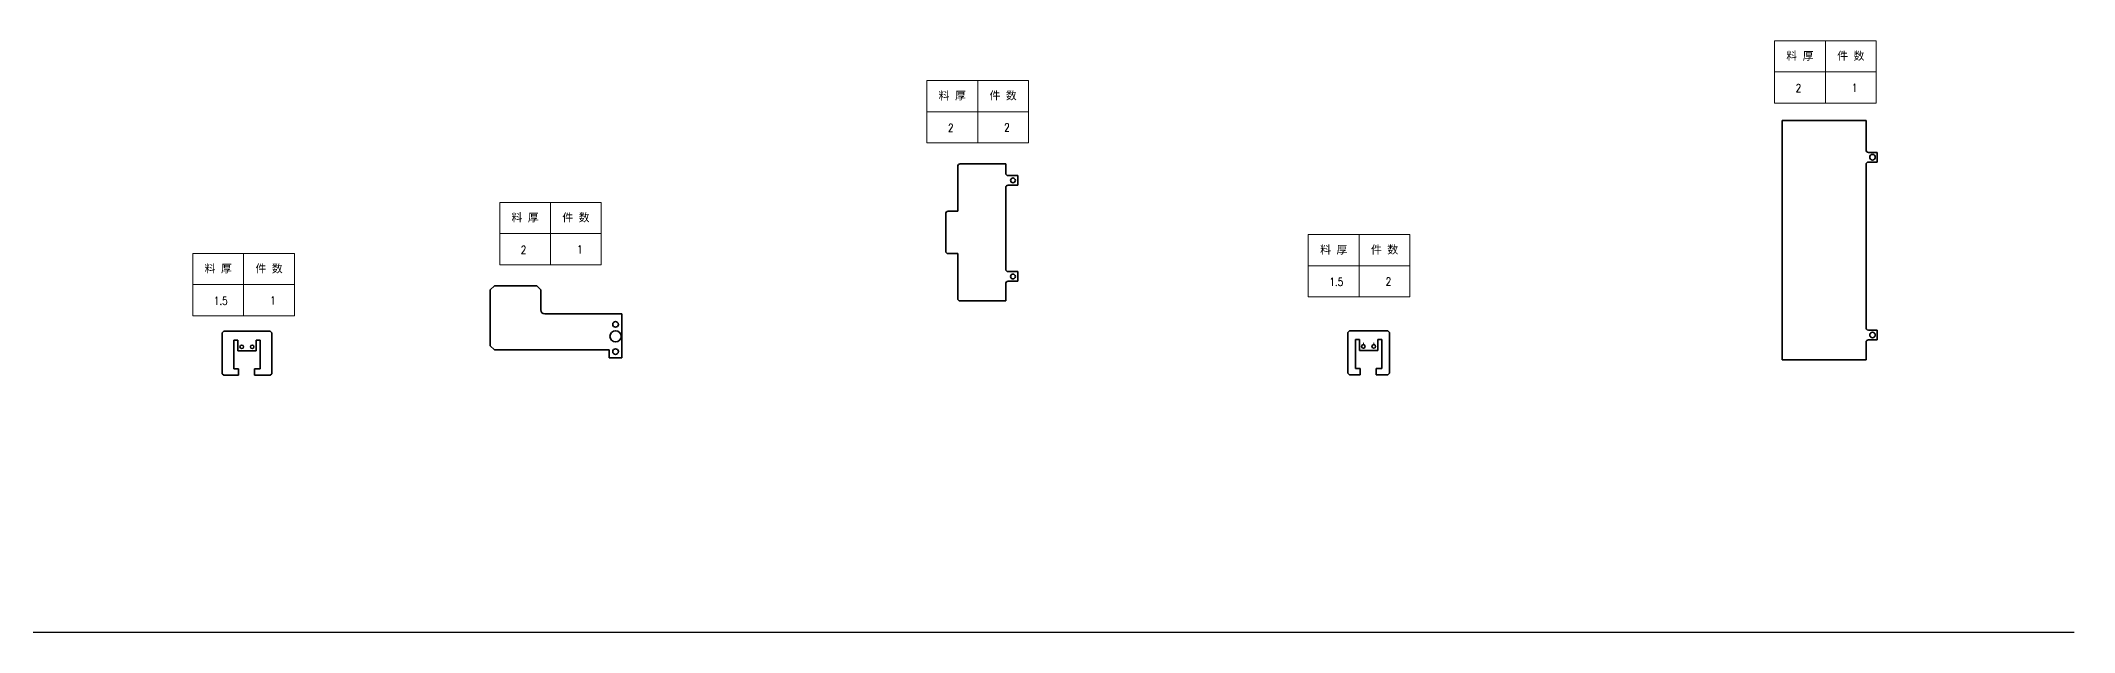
# Model space of a CAD drawing. Header units: millimetres. Extents: x 1201 to 11615, y -7347 to 2307.
# Drawn here: x 8989 to 11531, y 1516 to 2254 of the extents above; entities that cross this region are included whole.
import ezdxf
from ezdxf.enums import TextEntityAlignment as Align

# ---------------------------------------------------------------- set-up
doc = ezdxf.new("R2010")
doc.units = ezdxf.units.MM
doc.linetypes.add('AM_ISO08W050x2', pattern=[9, 6, -0.75, 1.5, -0.75])
for name, color, linetype, lineweight in [('CENTER', 2, 'AM_ISO08W050x2', 15), ('DIM', 3, 'Continuous', 20), ('DRAWING', 7, 'Continuous', 35)]:
    doc.layers.add(name, color=color, linetype=linetype, lineweight=lineweight)
doc.styles.add('DIM', font='romans.shx', dxfattribs={"width": 0.8, "bigfont": 'bigfont.shx'})
doc.styles.get("Standard").update_dxf_attribs({"font": 'arial.ttf'})

# ---------------------------------------------------------------- blocks, each defined once
blk = doc.blocks.new('*T31')
at = {"color": 0, "linetype": 'ByBlock', "lineweight": -2, "transparency": 16777216}
for p, q in [((0, 0), (127, 0)), ((0, 0), (0, -78)), ((63.5, 0), (63.5, -78)), ((127, 0), (127, -78)), ((0, -39), (127, -39)), ((0, -78), (127, -78))]:
    blk.add_line(p, q, dxfattribs=at)
at = {"color": 0, "transparency": 16777216, "char_height": 10, "width": 60.5, "attachment_point": 5}
for s, insert in [('{\\fSimSun|b0|i0|c134|p2;料 厚}', (31.75, -19.5)), ('{\\fSimSun|b0|i0|c134|p2;件 数}', (95.25, -19.5))]:
    blk.add_mtext(s, dxfattribs=dict(at, insert=insert))
blk = doc.blocks.new('拆图参数')
blk.add_blockref('*T31', (-63.5, 78))
at = {"style": 'DIM', "width": 0.8}
blk.add_attdef('6', text='', height=10, dxfattribs=at).set_placement((-37.1, 18.9), align=Align.MIDDLE_LEFT)
blk.add_attdef('1', text='', height=10, dxfattribs=at).set_placement((36.6, 19.3), align=Align.MIDDLE_CENTER)

msp = doc.modelspace()

# ---------------------------------------------------------------- linework, layer by layer
msp.add_line((1201.1, 1515.7), (11530.7, 1515.7))
at = {"layer": 'CENTER', "ltscale": 0.045}
for p, q in [((10642.3, 1875.9), (10642.3, 1877.7)), ((10655.3, 1875.9), (10655.3, 1877.7))]:
    msp.add_line(p, q, dxfattribs=at)
at = {"layer": 'DRAWING', "lineweight": 35}
for p, q in [((11165.5, 1926.9), (11165.5, 2154.9)), ((11165.5, 2154.9), (11270.5, 2154.9)), ((11165.5, 2154.9), (11270.5, 2154.9)), ((11270.5, 2154.9), (11270.5, 2117.9)), ((10135.4, 2097.5), (10135.4, 2044.5)), ((10138.4, 2100.5), (10195.4, 2100.5)), ((10138.4, 2100.5), (10195.4, 2100.5)), ((10195.4, 2100.5), (10195.4, 2089)), ((10195.4, 2089), (10195.4, 2089)), ((10198.4, 2086), (10210.4, 2086)), ((10210.4, 2074), (10210.4, 2086)), ((11270.5, 2099.9), (11270.5, 1910.8)), ((10195.4, 2071), (10195.4, 2044.5)), ((10198.4, 2074), (10210.4, 2074)), ((10120.4, 1991.5), (10120.4, 2038.5)), ((10195.4, 2044.5), (10195.4, 2041.5)), ((10195.4, 2044.5), (10195.4, 2041.5)), ((10195.4, 1988.5), (10195.4, 2041.5)), ((10135.4, 1932.5), (10135.4, 1985.5)), ((10195.4, 1988.5), (10195.4, 1985.5)), ((10195.4, 1985.5), (10195.4, 1988.5)), ((10195.4, 1969), (10195.4, 1985.5)), ((10198.4, 1966), (10210.4, 1966)), ((10210.4, 1966), (10210.4, 1954)), ((9551.3, 1873.2), (9551.3, 1943.2)), ((9556.3, 1948.2), (9609.3, 1948.2)), ((9614.3, 1943.2), (9614.3, 1918.2)), ((10195.4, 1951), (10195.4, 1941.1)), ((10195.4, 1941.1), (10195.4, 1941)), ((10195.4, 1929.5), (10195.4, 1941)), ((10198.4, 1954), (10210.4, 1954)), ((9619.3, 1913.2), (9678.3, 1913.2)), ((9715.8, 1858.2), (9715.8, 1913.2)), ((10138.4, 1929.5), (10195.4, 1929.5)), ((10138.4, 1929.5), (10195.4, 1929.5)), ((11165.5, 1926.9), (11165.5, 1855.9)), ((11270.5, 1895.9), (11270.5, 1910.8)), ((9216.2, 1889.6), (9216.2, 1838.6)), ((9276.2, 1891.6), (9218.2, 1891.6)), ((9230.7, 1844.6), (9230.7, 1880.6)), ((9263.7, 1880.6), (9263.7, 1844.6)), ((9278.2, 1838.6), (9278.2, 1889.6)), ((10622.8, 1890.1), (10622.8, 1839.1)), ((10672.8, 1892.1), (10624.8, 1892.1)), ((10632.3, 1845.1), (10632.3, 1881.1)), ((10665.3, 1881.1), (10665.3, 1845.1)), ((10674.8, 1839.1), (10674.8, 1890.1)), ((11284.5, 1892.9), (11273.5, 1892.9)), ((11273.5, 1880.9), (11284.5, 1880.9)), ((11284.5, 1880.9), (11284.5, 1892.9)), ((9258.7, 1867.1), (9235.7, 1867.1)), ((9678.3, 1868.2), (9556.3, 1868.2)), ((10637.3, 1867.6), (10660.3, 1867.6)), ((11165.5, 1855.9), (11270.5, 1855.9)), ((11270.5, 1855.9), (11270.5, 1877.9))]:
    msp.add_line(p, q, dxfattribs=at)
at = {"layer": 'DRAWING', "lineweight": 35, "ltscale": 0.275}
for p, q in [((11284.5, 2114.9), (11273.5, 2114.9)), ((11273.5, 2102.9), (11284.5, 2102.9))]:
    msp.add_line(p, q, dxfattribs=at)
at = {"layer": 'DRAWING', "lineweight": 35, "ltscale": 0.3}
msp.add_line((11284.5, 2102.9), (11284.5, 2114.9), dxfattribs=at)
at = {"layer": 'DRAWING', "lineweight": 35, "ltscale": 0.000638411}
msp.add_line((11270.5, 2099.9), (11270.5, 2099.9), dxfattribs=at)
at = {"layer": 'DRAWING', "lineweight": 35, "ltscale": 0.075}
for p, q in [((11165.5, 2080.9), (11165.5, 2083.9)), ((11270.5, 2083.9), (11270.5, 2080.9)), ((10123.4, 2041.5), (10135.4, 2041.5)), ((10135.4, 2041.5), (10135.4, 2044.5)), ((10135.4, 2041.5), (10135.4, 2044.5)), ((10135.4, 1988.5), (10123.4, 1988.5)), ((10135.4, 1985.5), (10135.4, 1988.5)), ((10135.4, 1988.5), (10135.4, 1985.5)), ((9681.3, 1913.2), (9678.3, 1913.2)), ((11165.5, 1929.9), (11165.5, 1926.9)), ((9678.3, 1868.2), (9681.3, 1868.2))]:
    msp.add_line(p, q, dxfattribs=at)
at = {"layer": 'DRAWING', "lineweight": 35, "ltscale": 0.225}
for p, q in [((10132.4, 2041.5), (10123.4, 2041.5)), ((10132.4, 1988.5), (10123.4, 1988.5))]:
    msp.add_line(p, q, dxfattribs=at)
at = {"layer": 'DRAWING', "lineweight": 35, "ltscale": 0.176777}
for p, q in [((9556.3, 1948.2), (9551.3, 1943.2)), ((9614.3, 1943.2), (9609.3, 1948.2)), ((9551.3, 1873.2), (9556.3, 1868.2))]:
    msp.add_line(p, q, dxfattribs=at)
at = {"layer": 'DRAWING', "lineweight": 35, "ltscale": 0.025}
for p, q in [((9681.3, 1913.2), (9682.3, 1913.2)), ((9682.3, 1868.2), (9681.3, 1868.2))]:
    msp.add_line(p, q, dxfattribs=at)
at = {"layer": 'DRAWING', "lineweight": 35, "ltscale": 0.4375}
msp.add_line((9715.8, 1913.2), (9682.3, 1913.2), dxfattribs=at)
at = {"layer": 'DRAWING', "lineweight": 35, "ltscale": 0.070711}
for p, q in [((9218.2, 1891.6), (9216.2, 1889.6)), ((9278.2, 1889.6), (9276.2, 1891.6)), ((10624.8, 1892.1), (10622.8, 1890.1)), ((10674.8, 1890.1), (10672.8, 1892.1)), ((9216.2, 1838.6), (9218.2, 1836.6)), ((9276.2, 1836.6), (9278.2, 1838.6)), ((10622.8, 1839.1), (10624.8, 1837.1)), ((10672.8, 1837.1), (10674.8, 1839.1))]:
    msp.add_line(p, q, dxfattribs=at)
at = {"layer": 'DRAWING', "lineweight": 35, "ltscale": 0.125}
for p, q in [((9230.7, 1880.6), (9235.7, 1880.6)), ((9258.7, 1880.6), (9263.7, 1880.6)), ((10632.3, 1881.1), (10637.3, 1881.1)), ((10660.3, 1881.1), (10665.3, 1881.1))]:
    msp.add_line(p, q, dxfattribs=at)
at = {"layer": 'DRAWING', "lineweight": 35, "ltscale": 0.0375}
for p, q in [((9235.7, 1880.6), (9235.7, 1879.1)), ((9258.7, 1879.1), (9258.7, 1880.6)), ((10637.3, 1881.1), (10637.3, 1867.6)), ((10660.3, 1867.6), (10660.3, 1881.1)), ((9235.7, 1877.1), (9235.7, 1875.6)), ((9258.7, 1877.1), (9258.7, 1875.6)), ((9682.3, 1868.2), (9699.8, 1868.2))]:
    msp.add_line(p, q, dxfattribs=at)
at = {"layer": 'DRAWING', "lineweight": 35, "ltscale": 0.05}
for p, q in [((9235.7, 1879.1), (9235.7, 1877.1)), ((9258.7, 1877.1), (9258.7, 1879.1))]:
    msp.add_line(p, q, dxfattribs=at)
at = {"layer": 'DRAWING', "lineweight": 35, "ltscale": 0.0625}
for p, q in [((9235.7, 1874.6), (9235.7, 1877.1)), ((9258.7, 1877.1), (9258.7, 1874.6))]:
    msp.add_line(p, q, dxfattribs=at)
at = {"layer": 'DRAWING', "lineweight": 35, "ltscale": 0.1875}
for p, q in [((9235.7, 1874.6), (9235.7, 1867.1)), ((9258.7, 1867.1), (9258.7, 1874.6))]:
    msp.add_line(p, q, dxfattribs=at)
at = {"layer": 'DRAWING', "lineweight": 35, "ltscale": 0.25}
msp.add_line((9699.8, 1868.2), (9699.8, 1858.2), dxfattribs=at)
at = {"layer": 'DRAWING', "lineweight": 35, "ltscale": 0.4}
msp.add_line((9699.8, 1858.2), (9715.8, 1858.2), dxfattribs=at)
at = {"layer": 'DRAWING', "lineweight": 35, "ltscale": 0.4625}
msp.add_line((9218.2, 1836.6), (9236.7, 1836.6), dxfattribs=at)
at = {"layer": 'DRAWING', "lineweight": 35, "ltscale": 0.15}
for p, q in [((9236.7, 1844.6), (9230.7, 1844.6)), ((10638.3, 1845.1), (10632.3, 1845.1))]:
    msp.add_line(p, q, dxfattribs=at)
at = {"layer": 'DRAWING', "lineweight": 35, "ltscale": 0.2}
for p, q in [((9236.7, 1836.6), (9236.7, 1844.6)), ((9256.7, 1844.6), (9256.7, 1836.6)), ((10638.3, 1837.1), (10638.3, 1845.1)), ((10658.3, 1845.1), (10658.3, 1837.1))]:
    msp.add_line(p, q, dxfattribs=at)
at = {"layer": 'DRAWING', "lineweight": 35, "ltscale": 0.175}
for p, q in [((9263.7, 1844.6), (9256.7, 1844.6)), ((10665.3, 1845.1), (10658.3, 1845.1))]:
    msp.add_line(p, q, dxfattribs=at)
at = {"layer": 'DRAWING', "lineweight": 35, "ltscale": 0.4875}
msp.add_line((9256.7, 1836.6), (9276.2, 1836.6), dxfattribs=at)
at = {"layer": 'DRAWING', "lineweight": 35, "ltscale": 0.3375}
msp.add_line((10624.8, 1837.1), (10638.3, 1837.1), dxfattribs=at)
at = {"layer": 'DRAWING', "lineweight": 35, "ltscale": 0.3625}
msp.add_line((10658.3, 1837.1), (10672.8, 1837.1), dxfattribs=at)
at = {"layer": 'DRAWING', "lineweight": 35}
for centre, radius in [((11278.5, 2108.9), 3.5), ((10204.4, 2080), 3), ((10204.4, 1960), 3), ((9707.8, 1885.2), 7), ((9707.8, 1900.2), 3.5), ((11278.5, 1886.9), 3.5), ((9240.7, 1872.1), 2.25), ((9253.7, 1872.1), 2.25), ((9707.8, 1866.2), 3.5), ((10642.3, 1872.6), 2.25), ((10655.3, 1872.6), 2.25)]:
    msp.add_circle(centre, radius, dxfattribs=at)
for centre, radius, start, end in [((11273.5, 2117.9), 3, 180, 270), ((10138.4, 2097.5), 3, 90, 180), ((10198.4, 2089), 3, 180, 270), ((11273.5, 2099.9), 3, 90, 180), ((10198.4, 2071), 3, 90, 180), ((10123.4, 2038.5), 3, 90, 180), ((10123.4, 1991.5), 3, 180, 270), ((10198.4, 1969), 3, 180, 270), ((10138.4, 1932.5), 3, 180, 270), ((10198.4, 1951), 3, 90, 180), ((9619.3, 1918.2), 5, 180, 270), ((11273.5, 1895.9), 3, 180, 209.9967), ((11273.5, 1877.9), 3, 90, 180), ((11273.5, 1895.9), 3, 209.9967, 270)]:
    msp.add_arc(centre, radius, start, end, dxfattribs=at)

# ---------------------------------------------------------------- block references
at = {"layer": 'DIM', "ltscale": 2}
for p, values in [((11219.6, 2176.4), {'1': '1', '6': '2'}), ((10160.3, 2126.8), {'1': '2', '6': '2'}), ((9626.5, 1974.5), {'1': '1', '6': '2'}), ((10637, 1934.4), {'1': '2', '6': '1.5'}), ((9243, 1910.8), {'1': '1', '6': '1.5'})]:
    msp.add_blockref('拆图参数', p, dxfattribs=at).add_auto_attribs(values)

doc.saveas('drawing.dxf')
